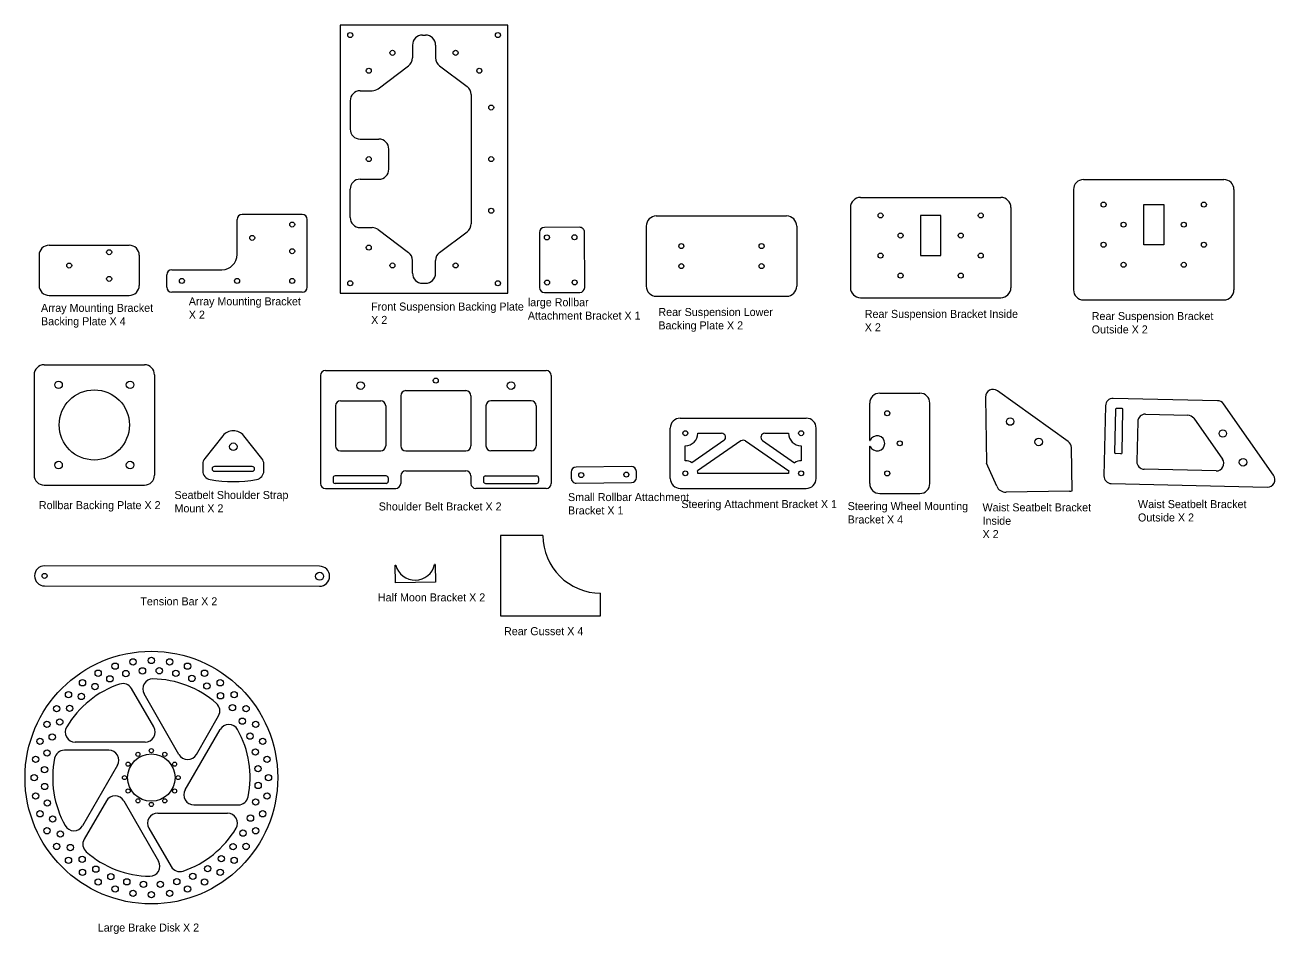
# Model space of a CAD drawing. Header units: inches. Extents: x 0 to 119, y -34 to 14.
# Drawn here: x 0.2 to 62.5, y -31.3 to 14 of the extents above; entities that cross this region are included whole.
import ezdxf

# ---------------------------------------------------------------- set-up
doc = ezdxf.new("R2010")
doc.units = ezdxf.units.IN
doc.header["$MEASUREMENT"] = 0

msp = doc.modelspace()

# ---------------------------------------------------------------- linework, layer by layer
at = {"color": 7, "linetype": 'Continuous', "lineweight": 25}
for p, q in [((15.92, 13.995), (15.92, 0.62)), ((24.287, 13.995), (15.92, 13.995)), ((24.287, 0.62), (24.287, 13.995)), ((20.029, 13.495), (20.178, 13.495)), ((19.529, 12.995), (19.529, 12.359)), ((20.678, 12.995), (20.678, 12.359)), ((17.816, 10.818), (19.33, 11.959)), ((20.877, 11.959), (22.251, 10.924)), ((16.92, 10.717), (17.515, 10.717)), ((16.42, 10.217), (16.42, 8.808)), ((22.45, 10.524), (22.45, 4.091)), ((16.92, 8.308), (17.848, 8.308)), ((18.348, 6.808), (18.348, 7.808)), ((16.92, 6.308), (17.848, 6.308)), ((52.982, 6.291), (59.982, 6.291)), ((16.42, 4.398), (16.42, 5.808)), ((52.482, 5.791), (52.482, 0.791)), ((60.482, 5.791), (60.482, 0.791)), ((41.861, 5.401), (48.861, 5.401)), ((55.982, 3.041), (55.982, 5.041)), ((55.982, 5.041), (56.982, 5.041)), ((56.982, 5.041), (56.982, 3.041)), ((14.029, 4.548), (11.029, 4.548)), ((31.681, 4.474), (38.181, 4.474)), ((41.361, 4.901), (41.361, 0.901)), ((44.861, 4.501), (44.861, 2.501)), ((45.861, 4.501), (44.861, 4.501)), ((45.861, 2.501), (45.861, 4.501)), ((49.361, 4.901), (49.361, 0.901)), ((10.779, 2.548), (10.779, 4.298)), ((14.279, 0.923), (14.279, 4.298)), ((16.92, 3.898), (17.515, 3.898)), ((17.816, 3.798), (19.33, 2.656)), ((27.851, 3.913), (26.101, 3.906)), ((31.181, 3.974), (31.181, 0.974)), ((38.681, 3.974), (38.681, 0.974)), ((20.877, 2.656), (22.251, 3.692)), ((25.852, 3.655), (25.863, 0.905)), ((28.113, 0.914), (28.102, 3.664)), ((0.907, 2.516), (0.907, 1.016)), ((1.407, 3.016), (5.407, 3.016)), ((5.907, 2.516), (5.907, 1.016)), ((44.861, 2.501), (45.861, 2.501)), ((56.982, 3.041), (55.982, 3.041)), ((19.529, 1.62), (19.529, 2.257)), ((20.678, 1.62), (20.678, 2.257)), ((7.279, 0.923), (7.279, 1.548)), ((7.529, 1.798), (10.029, 1.798)), ((14.029, 0.673), (7.529, 0.673)), ((20.029, 1.12), (20.178, 1.12)), ((26.114, 0.656), (27.864, 0.663)), ((1.407, 0.516), (5.407, 0.516)), ((15.92, 0.62), (24.287, 0.62)), ((31.681, 0.474), (38.181, 0.474)), ((41.861, 0.401), (48.861, 0.401)), ((52.982, 0.291), (59.982, 0.291)), ((1.162, -2.942), (6.162, -2.942)), ((0.662, -3.442), (0.662, -8.442)), ((6.662, -3.442), (6.662, -8.442)), ((14.94, -3.483), (14.94, -8.858)), ((15.19, -3.233), (26.19, -3.233)), ((26.44, -3.483), (26.44, -8.858)), ((19.19, -4.233), (22.19, -4.233)), ((42.821, -4.359), (44.821, -4.359)), ((52.223, -6.771), (48.689, -4.24)), ((15.69, -4.983), (15.69, -6.983)), ((15.94, -4.733), (17.94, -4.733)), ((18.19, -4.983), (18.19, -6.983)), ((18.94, -4.483), (18.94, -6.983)), ((22.44, -4.483), (22.44, -6.983)), ((23.19, -4.983), (23.19, -6.983)), ((25.44, -4.733), (23.44, -4.733)), ((25.69, -4.983), (25.69, -6.983)), ((42.321, -6.719), (42.321, -4.859)), ((45.321, -8.859), (45.321, -4.859)), ((48.095, -4.55), (48.139, -7.845)), ((54.079, -4.985), (53.999, -8.484)), ((59.664, -4.736), (54.462, -4.618)), ((62.46, -8.453), (59.962, -4.896)), ((32.879, -5.605), (39.153, -5.605)), ((54.574, -5.171), (54.526, -7.32)), ((54.901, -5.128), (54.626, -5.122)), ((54.901, -7.329), (54.949, -5.179)), ((56.07, -5.405), (58.182, -5.453)), ((32.379, -8.605), (32.379, -6.105)), ((39.653, -8.605), (39.653, -6.105)), ((55.686, -5.771), (55.641, -7.771)), ((58.48, -5.612), (59.907, -7.645)), ((10.073, -6.48), (9.167, -7.613)), ((12.018, -7.613), (11.112, -6.48)), ((35.051, -6.719), (33.458, -7.823)), ((35.903, -6.738), (33.743, -8.234)), ((33.754, -6.355), (34.938, -6.355)), ((36.13, -6.738), (38.29, -8.234)), ((36.981, -6.719), (38.575, -7.823)), ((37.095, -6.355), (38.278, -6.355)), ((42.321, -6.719), (42.348, -6.719)), ((15.94, -7.233), (17.94, -7.233)), ((19.19, -7.233), (22.19, -7.233)), ((25.44, -7.233), (23.44, -7.233)), ((33.129, -7.73), (33.129, -6.98)), ((38.903, -6.98), (38.903, -7.73)), ((42.321, -6.999), (42.348, -6.999)), ((42.321, -8.859), (42.321, -6.999)), ((52.408, -9.231), (52.379, -7.071)), ((54.849, -7.378), (54.575, -7.372)), ((9.07, -7.89), (9.07, -8.227)), ((11.538, -8.013), (9.649, -8.013)), ((12.115, -8.227), (12.115, -7.89)), ((30.435, -8.014), (27.685, -8.042)), ((48.654, -8.997), (48.139, -7.845)), ((9.649, -8.249), (11.538, -8.249)), ((15.565, -8.583), (15.565, -8.758)), ((18.215, -8.483), (15.665, -8.483)), ((18.315, -8.583), (18.315, -8.758)), ((18.94, -8.483), (18.94, -8.858)), ((19.19, -8.233), (22.19, -8.233)), ((22.44, -8.483), (22.44, -8.858)), ((23.065, -8.583), (23.065, -8.758)), ((23.165, -8.483), (25.715, -8.483)), ((25.815, -8.583), (25.815, -8.758)), ((27.438, -8.295), (27.441, -8.597)), ((30.691, -8.564), (30.688, -8.262)), ((38.278, -8.355), (33.754, -8.355)), ((59.592, -8.236), (56.007, -8.154)), ((1.162, -8.942), (6.162, -8.942)), ((15.19, -9.108), (18.69, -9.108)), ((18.215, -8.858), (15.665, -8.858)), ((26.19, -9.108), (22.69, -9.108)), ((23.165, -8.858), (25.715, -8.858)), ((27.693, -8.844), (30.443, -8.816)), ((32.879, -9.105), (39.153, -9.105)), ((52.278, -9.25), (49.117, -9.293)), ((54.365, -8.867), (62.145, -9.044)), ((42.821, -9.359), (44.821, -9.359)), ((26.033, -11.454), (23.908, -11.454)), ((23.908, -11.454), (23.908, -15.454)), ((14.895, -12.985), (1.185, -12.967)), ((18.66, -12.936), (18.69, -12.935)), ((18.676, -13.817), (18.66, -12.936)), ((20.66, -12.901), (20.63, -12.901)), ((20.66, -12.901), (20.675, -13.783)), ((1.183, -13.967), (14.894, -13.985)), ((20.675, -13.783), (18.676, -13.817)), ((28.908, -15.454), (28.908, -14.329)), ((23.908, -15.454), (28.908, -15.454)), ((6.625, -21), (5.519, -19.085)), ((7.884, -22.363), (6.145, -19.351)), ((8.75, -22.363), (9.855, -20.448)), ((8.199, -24.135), (9.938, -21.123)), ((6.192, -21.75), (2.714, -21.75)), ((4.382, -22.158), (2.171, -22.158)), ((4.815, -22.908), (3.076, -25.921)), ((4.264, -24.68), (3.158, -26.595)), ((5.13, -24.68), (6.869, -27.692)), ((8.632, -24.885), (10.843, -24.885)), ((6.822, -25.293), (10.3, -25.293)), ((6.389, -26.043), (7.494, -27.958))]:
    msp.add_line(p, q, dxfattribs=at)
for centre, radius in [((16.42, 13.495), 0.125), ((23.787, 13.495), 0.125), ((18.529, 12.608), 0.125), ((21.678, 12.608), 0.125), ((17.348, 11.717), 0.125), ((22.859, 11.717), 0.125), ((23.45, 9.88), 0.125), ((17.348, 7.308), 0.125), ((23.45, 7.308), 0.125), ((53.982, 5.041), 0.125), ((58.982, 5.041), 0.125), ((23.45, 4.736), 0.125), ((42.861, 4.501), 0.125), ((47.861, 4.501), 0.125), ((13.529, 4.048), 0.125), ((54.982, 4.041), 0.125), ((57.982, 4.041), 0.125), ((11.535, 3.383), 0.125), ((26.228, 3.407), 0.125), ((27.603, 3.412), 0.125), ((43.861, 3.501), 0.125), ((46.861, 3.501), 0.125), ((53.982, 3.041), 0.125), ((58.982, 3.041), 0.125), ((4.404, 2.669), 0.125), ((13.529, 2.719), 0.125), ((17.348, 2.898), 0.125), ((32.931, 2.974), 0.125), ((36.931, 2.974), 0.125), ((42.861, 2.501), 0.125), ((47.861, 2.501), 0.125), ((2.41, 2.005), 0.125), ((18.529, 2.008), 0.125), ((21.678, 2.008), 0.125), ((32.931, 1.974), 0.125), ((36.931, 1.974), 0.125), ((54.982, 2.041), 0.125), ((57.982, 2.041), 0.125), ((4.404, 1.341), 0.125), ((8.029, 1.235), 0.125), ((10.779, 1.235), 0.125), ((13.529, 1.235), 0.125), ((26.237, 1.157), 0.125), ((27.612, 1.162), 0.125), ((43.861, 1.501), 0.125), ((46.861, 1.501), 0.125), ((16.42, 1.12), 0.125), ((23.787, 1.12), 0.125), ((20.69, -3.733), 0.125), ((1.88, -3.942), 0.187), ((3.662, -5.942), 1.75), ((5.445, -3.942), 0.187), ((16.94, -3.983), 0.188), ((24.44, -3.983), 0.188), ((43.196, -5.359), 0.125), ((49.326, -5.773), 0.187), ((33.129, -6.355), 0.125), ((38.903, -6.355), 0.125), ((59.928, -6.369), 0.188), ((10.594, -7.029), 0.187), ((43.821, -6.859), 0.125), ((50.749, -6.792), 0.188), ((1.88, -7.942), 0.187), ((5.445, -7.942), 0.187), ((60.934, -7.802), 0.188), ((27.939, -8.442), 0.125), ((30.189, -8.419), 0.125), ((33.129, -8.355), 0.125), ((38.903, -8.355), 0.125), ((43.196, -8.359), 0.125), ((1.184, -13.467), 0.125), ((14.894, -13.485), 0.197), ((6.507, -23.522), 6.299), ((4.702, -17.968), 0.157), ((5.593, -17.754), 0.157), ((6.063, -18.201), 0.157), ((6.507, -17.682), 0.157), ((6.9, -18.197), 0.157), ((7.42, -17.754), 0.157), ((8.311, -17.968), 0.157), ((3.074, -18.797), 0.157), ((3.856, -18.318), 0.157), ((4.44, -18.598), 0.157), ((5.236, -18.336), 0.157), ((7.729, -18.324), 0.157), ((8.527, -18.579), 0.157), ((9.158, -18.318), 0.157), ((9.939, -18.797), 0.157), ((2.377, -19.392), 0.157), ((3.695, -18.982), 0.157), ((9.275, -18.956), 0.157), ((9.955, -19.445), 0.157), ((10.636, -19.392), 0.157), ((1.782, -20.089), 0.157), ((2.43, -20.073), 0.157), ((3.02, -19.478), 0.157), ((10.551, -20.035), 0.157), ((11.231, -20.089), 0.157), ((11.046, -20.71), 0.157), ((1.303, -20.87), 0.157), ((1.941, -20.753), 0.157), ((11.71, -20.87), 0.157), ((0.953, -21.717), 0.157), ((1.564, -21.502), 0.157), ((11.43, -21.455), 0.157), ((12.061, -21.717), 0.157), ((1.309, -22.3), 0.157), ((6.507, -23.522), 1.181), ((5.837, -22.362), 0.103), ((6.507, -22.183), 0.103), ((7.176, -22.362), 0.103), ((11.693, -22.251), 0.157), ((0.739, -22.608), 0.157), ((1.182, -23.128), 0.157), ((5.348, -22.852), 0.103), ((7.666, -22.852), 0.103), ((11.828, -23.077), 0.157), ((12.275, -22.608), 0.157), ((0.667, -23.522), 0.157), ((5.168, -23.522), 0.103), ((7.845, -23.522), 0.103), ((12.347, -23.522), 0.157), ((0.739, -24.435), 0.157), ((1.186, -23.966), 0.157), ((5.348, -24.191), 0.103), ((7.666, -24.191), 0.103), ((11.832, -23.915), 0.157), ((12.275, -24.435), 0.157), ((1.321, -24.793), 0.157), ((5.837, -24.681), 0.103), ((6.507, -24.86), 0.103), ((7.176, -24.681), 0.103), ((11.705, -24.743), 0.157), ((0.953, -25.326), 0.157), ((1.583, -25.588), 0.157), ((11.449, -25.542), 0.157), ((12.061, -25.326), 0.157), ((1.303, -26.173), 0.157), ((11.073, -26.29), 0.157), ((11.71, -26.173), 0.157), ((1.782, -26.954), 0.157), ((1.967, -26.333), 0.157), ((11.231, -26.954), 0.157), ((2.463, -27.009), 0.157), ((9.994, -27.565), 0.157), ((10.583, -26.97), 0.157), ((2.377, -27.651), 0.157), ((3.058, -27.598), 0.157), ((3.739, -28.087), 0.157), ((9.318, -28.061), 0.157), ((10.636, -27.651), 0.157), ((3.074, -28.246), 0.157), ((3.856, -28.725), 0.157), ((4.487, -28.464), 0.157), ((5.285, -28.719), 0.157), ((7.778, -28.708), 0.157), ((8.573, -28.445), 0.157), ((9.158, -28.725), 0.157), ((9.939, -28.246), 0.157), ((4.702, -29.076), 0.157), ((5.593, -29.29), 0.157), ((6.113, -28.847), 0.157), ((6.507, -29.362), 0.157), ((6.951, -28.843), 0.157), ((7.42, -29.29), 0.157), ((8.311, -29.076), 0.157)]:
    msp.add_circle(centre, radius, dxfattribs=at)
for centre, radius, start, end in [((20.029, 12.995), 0.5, 90, 180), ((20.178, 12.995), 0.5, 0, 90), ((19.029, 12.359), 0.5, 307.01629, 0), ((21.178, 12.359), 0.5, 180, 232.98371), ((16.92, 10.217), 0.5, 90, 180), ((17.515, 11.217), 0.5, 270, 307.01629), ((21.95, 10.524), 0.5, 0, 52.98371), ((16.92, 8.808), 0.5, 180, 270), ((17.848, 7.808), 0.5, 0, 90), ((16.92, 5.808), 0.5, 90, 180), ((17.848, 6.808), 0.5, 270, 0), ((52.982, 5.791), 0.5, 90, 180), ((59.982, 5.791), 0.5, 0, 90), ((41.861, 4.901), 0.5, 90, 180), ((48.861, 4.901), 0.5, 0, 90), ((11.029, 4.298), 0.25, 90, 180), ((14.029, 4.298), 0.25, 0, 90), ((16.92, 4.398), 0.5, 180, 270), ((31.681, 3.974), 0.5, 90, 180), ((38.181, 3.974), 0.5, 0, 90), ((17.515, 3.398), 0.5, 52.98371, 90), ((21.95, 4.091), 0.5, 307.01629, 0), ((26.102, 3.656), 0.25, 90.23183, 180.23183), ((27.852, 3.663), 0.25, 0.23183, 90.23183), ((1.407, 2.516), 0.5, 90, 180), ((5.407, 2.516), 0.5, 0, 90), ((10.029, 2.548), 0.75, 270, 0), ((19.029, 2.257), 0.5, 0, 52.98371), ((21.178, 2.257), 0.5, 127.01629, 180), ((7.529, 1.548), 0.25, 90, 180), ((20.029, 1.62), 0.5, 180, 270), ((20.178, 1.62), 0.5, 270, 0), ((1.407, 1.016), 0.5, 180, 270), ((5.407, 1.016), 0.5, 270, 0), ((7.529, 0.923), 0.25, 180, 270), ((14.029, 0.923), 0.25, 270, 0), ((26.113, 0.906), 0.25, 180.23183, 270.23183), ((27.863, 0.913), 0.25, 270.23183, 0.23183), ((31.681, 0.974), 0.5, 180, 270), ((38.181, 0.974), 0.5, 270, 0), ((41.861, 0.901), 0.5, 180, 270), ((48.861, 0.901), 0.5, 270, 0), ((52.982, 0.791), 0.5, 180, 270), ((59.982, 0.791), 0.5, 270, 0), ((1.162, -3.442), 0.5, 90, 180), ((6.162, -3.442), 0.5, 0, 90), ((15.19, -3.483), 0.25, 90, 180), ((26.19, -3.483), 0.25, 0, 90), ((19.19, -4.483), 0.25, 90, 180), ((22.19, -4.483), 0.25, 0, 90), ((42.821, -4.859), 0.5, 90, 180), ((44.821, -4.859), 0.5, 0, 90), ((48.47, -4.545), 0.375, 54.39109, 180.76661), ((15.94, -4.983), 0.25, 90, 180), ((17.94, -4.983), 0.25, 0, 90), ((23.44, -4.983), 0.25, 90, 180), ((25.44, -4.983), 0.25, 0, 90), ((54.453, -4.993), 0.375, 88.6989, 178.6989), ((59.655, -5.111), 0.375, 35.07442, 88.6989), ((32.879, -6.105), 0.5, 90, 180), ((39.153, -6.105), 0.5, 0, 90), ((54.624, -5.172), 0.05, 88.6989, 178.6989), ((54.899, -5.178), 0.05, 358.6989, 88.6989), ((56.061, -5.78), 0.375, 88.6989, 178.6989), ((58.173, -5.828), 0.375, 35.07442, 88.6989), ((10.593, -6.895), 0.665, 38.64883, 141.35117), ((33.129, -6.355), 0.625, 270, 0), ((34.938, -6.555), 0.2, 304.71217, 90), ((36.016, -6.902), 0.2, 55.28783, 124.71217), ((37.095, -6.555), 0.2, 90, 235.28783), ((38.903, -6.355), 0.625, 180, 270), ((52.004, -7.076), 0.375, 0.76661, 54.39109), ((15.94, -6.983), 0.25, 180, 270), ((17.94, -6.983), 0.25, 270, 0), ((19.19, -6.983), 0.25, 180, 270), ((22.19, -6.983), 0.25, 270, 0), ((23.44, -6.983), 0.25, 180, 270), ((25.44, -6.983), 0.25, 270, 0), ((54.576, -7.322), 0.05, 178.6989, 268.6989), ((54.851, -7.328), 0.05, 268.6989, 358.6989), ((9.513, -7.89), 0.443, 141.35117, 180), ((9.649, -8.131), 0.118, 90, 270), ((11.538, -8.131), 0.118, 270, 90), ((11.672, -7.89), 0.443, 0, 38.64883), ((27.688, -8.292), 0.25, 90.58103, 180.58103), ((30.438, -8.264), 0.25, 0.58103, 90.58103), ((33.129, -8.355), 0.625, 58.29035, 90), ((38.903, -8.355), 0.625, 90, 121.70965), ((56.016, -7.779), 0.375, 178.6989, 268.6989), ((59.6, -7.861), 0.375, 268.6989, 35.07442), ((1.162, -8.442), 0.5, 180, 270), ((6.162, -8.442), 0.5, 270, 0), ((9.513, -8.227), 0.443, 180, 260.19565), ((10.593, -1.982), 6.781, 260.19565, 279.80435), ((11.672, -8.227), 0.443, 279.80435, 0), ((15.665, -8.583), 0.1, 90, 180), ((18.215, -8.583), 0.1, 0, 90), ((19.19, -8.483), 0.25, 90, 180), ((22.19, -8.483), 0.25, 0, 90), ((23.165, -8.583), 0.1, 90, 180), ((25.715, -8.583), 0.1, 0, 90), ((27.691, -8.594), 0.25, 180.58103, 270.58103), ((30.441, -8.566), 0.25, 270.58103, 0.58103), ((32.879, -8.605), 0.5, 180, 270), ((33.129, -8.355), 0.625, 0, 11.13399), ((38.903, -8.355), 0.625, 168.86601, 180), ((39.153, -8.605), 0.5, 270, 0), ((54.374, -8.492), 0.375, 178.6989, 268.6989), ((62.153, -8.669), 0.375, 268.6989, 35.07442), ((15.19, -8.858), 0.25, 180, 270), ((15.665, -8.758), 0.1, 180, 270), ((18.215, -8.758), 0.1, 270, 0), ((18.69, -8.858), 0.25, 270, 0), ((22.69, -8.858), 0.25, 180, 270), ((23.165, -8.758), 0.1, 180, 270), ((25.715, -8.758), 0.1, 270, 0), ((26.19, -8.858), 0.25, 270, 0), ((42.821, -8.859), 0.5, 180, 270), ((44.821, -8.859), 0.5, 270, 0), ((49.111, -8.793), 0.5, 204.09504, 270.76661), ((52.272, -8.75), 0.5, 270.76661, 285.83667), ((28.908, -11.454), 2.875, 180, 270), ((1.184, -13.467), 0.5, 89.92593, 269.92593), ((14.894, -13.485), 0.5, 269.92593, 89.92593), ((19.656, -12.675), 1, 195.06367, 346.92394), ((6.578, -19.101), 0.5, 89.08257, 210), ((6.507, -23.522), 4.921, 48.74183, 89.08257), ((6.507, -23.522), 4.921, 108.74183, 149.08257), ((5.086, -19.335), 0.5, 30, 108.74183), ((9.422, -20.198), 0.5, 330, 48.74183), ((2.714, -21.25), 0.5, 149.08257, 270), ((6.192, -21.25), 0.5, 270, 30), ((10.371, -21.373), 0.5, 29.08257, 150), ((6.507, -23.522), 4.921, 348.74183, 29.08257), ((2.171, -22.658), 0.5, 90, 168.74183), ((4.382, -22.658), 0.5, 330, 90), ((8.317, -22.113), 0.5, 210, 330), ((6.507, -23.522), 4.921, 168.74183, 209.08257), ((8.632, -24.385), 0.5, 150, 270), ((4.697, -24.93), 0.5, 30, 150), ((10.843, -24.385), 0.5, 270, 348.74183), ((6.822, -25.793), 0.5, 90, 210), ((10.3, -25.793), 0.5, 329.08257, 90), ((2.643, -25.671), 0.5, 209.08257, 330), ((6.507, -23.522), 4.921, 288.74183, 329.08257), ((3.591, -26.845), 0.5, 150, 228.74183), ((6.507, -23.522), 4.921, 228.74183, 269.08257), ((6.436, -27.942), 0.5, 269.08257, 30), ((7.927, -27.708), 0.5, 210, 288.74183)]:
    msp.add_arc(centre, radius, start, end, dxfattribs=at)
msp.add_ellipse((42.696, -6.859), major_axis=(0, 0.376), ratio=0.997597, start_param=1.951262, end_param=7.473516, dxfattribs=at)

# ---------------------------------------------------------------- texts
at = {"char_height": 0.4, "attachment_point": 1}
for s, width, heights, insert in [('Array Mounting Bracket Backing Plate X 4', 5.8129, [2.34], (1.005, 0.095)), ('Array Mounting Bracket X 2', 5.95776, [1.5], (8.374, 0.421)), ('Front Suspension Backing Plate X 2', 7.64296, [2.427], (17.465, 0.16)), ('large Rollbar Attachment Bracket X 1', 5.8129, [2.34], (25.278, 0.375)), ('Rear Suspension Lower Backing Plate X 2', 7.64296, [2.427], (31.787, -0.112)), ('Rear Suspension Bracket Inside X 2', 7.64296, [2.427], (42.075, -0.207)), ('Rear Suspension Bracket Outside X 2', 7.64296, [2.427], (53.39, -0.313)), ('Seatbelt Shoulder Strap Mount X 2', 6.37995, [1.749], (7.661, -9.233)), ('Small Rollbar Attachment Bracket X 1', 6.37995, [1.749], (27.28, -9.337)), ('Rollbar Backing Plate X 2', 5.95776, [1.5], (0.901, -9.74)), ('Shoulder Belt Bracket X 2', 6.37995, [1.749], (17.843, -9.806)), ('Steering Attachment Bracket X 1', 8.34497, [1.749], (32.931, -9.686)), ('Steering Wheel Mounting Bracket X 4', 6.37995, [0], (41.222, -9.787)), ('Waist Seatbelt Bracket Inside \\PX 2', 6.37995, [0], (47.947, -9.851)), ('Waist Seatbelt Bracket Outside X 2', 6.37995, [0], (55.696, -9.688)), ('Half Moon Bracket X 2', 5.95776, [1.5], (17.802, -14.338)), ('Tension Bar X 2', 5.95776, [1.5], (5.958, -14.535)), ('Rear Gusset X 4', 5.95776, [1.5], (24.09, -16.023)), ('Large Brake Disk X 2', 5.95776, [1.5], (3.836, -30.798))]:
    msp.add_mtext_dynamic_manual_height_columns(s, width=width, gutter_width=1, heights=heights, dxfattribs=dict(at, insert=insert))

doc.saveas('drawing.dxf')
